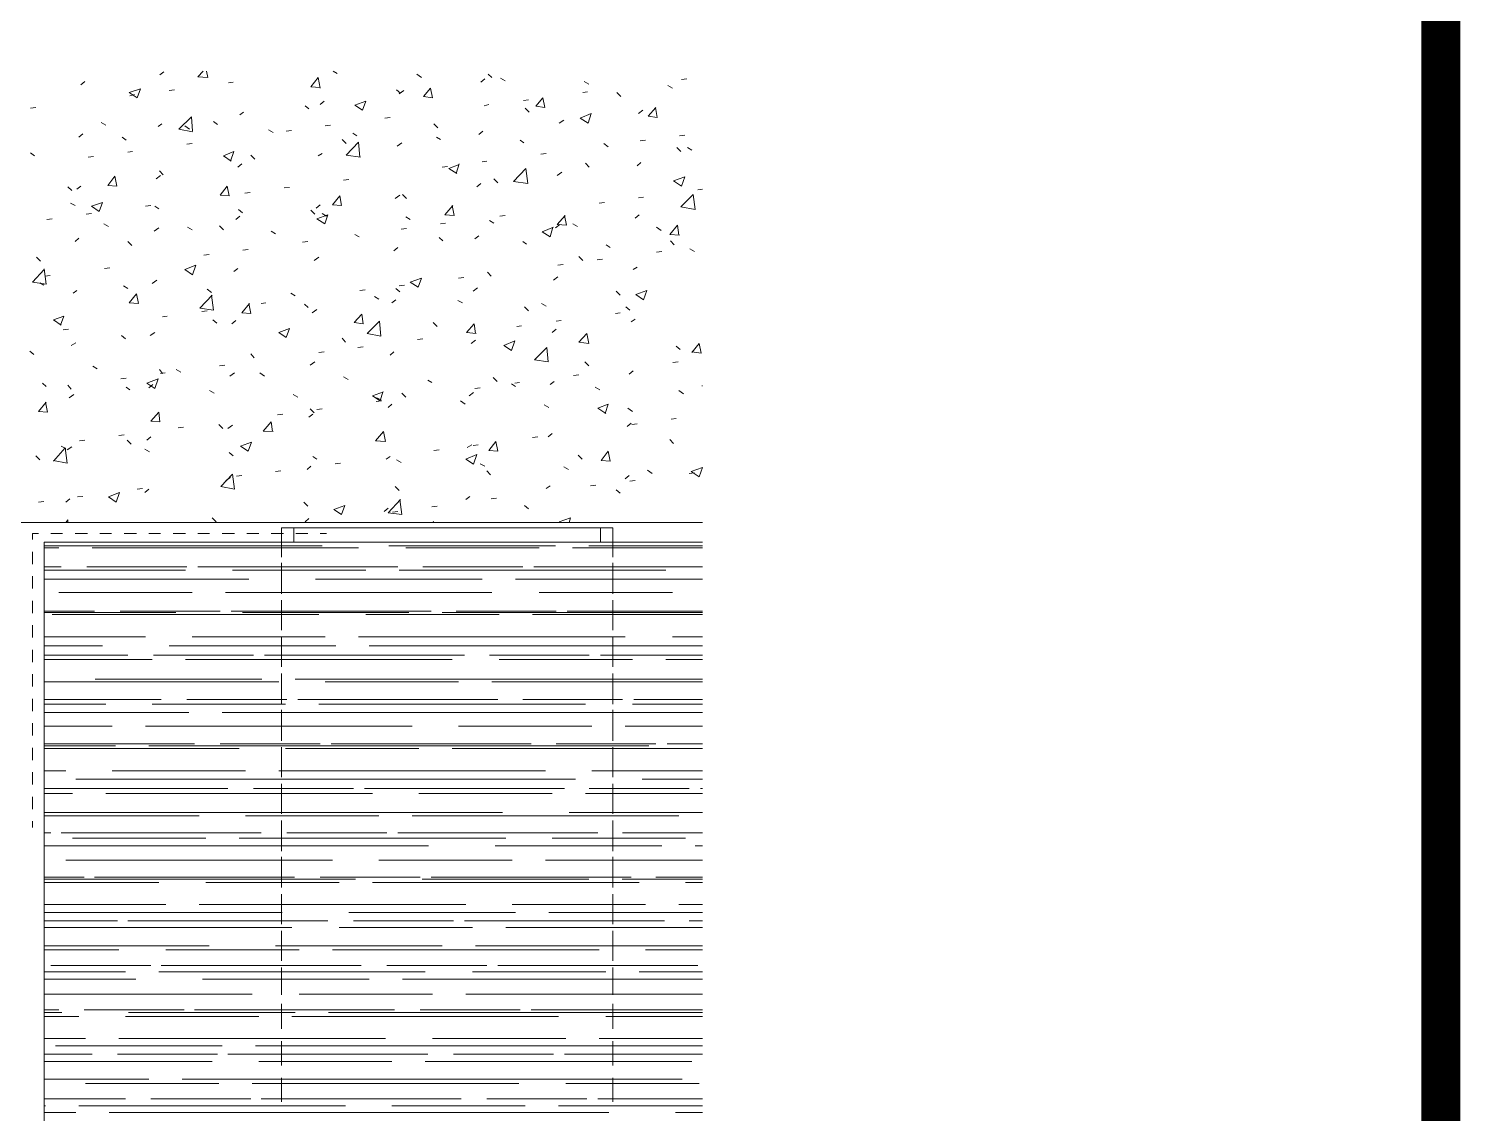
# Model space of a CAD drawing. Header units: inches. Extents: x -257 to 21868, y -296 to 108.
# Drawn here: x 305.77 to 320.49, y 29.84 to 41 of the extents above; entities that cross this region are included whole.
import ezdxf
from ezdxf.enums import TextEntityAlignment as Align

# ---------------------------------------------------------------- set-up
doc = ezdxf.new("R2010")
doc.units = ezdxf.units.IN
doc.header["$MEASUREMENT"] = 0
doc.layers.get('Defpoints').update_dxf_attribs({"color": 3})
doc.layers.add('NSE-Border', color=156, linetype='Continuous', plot=False)
doc.layers.add('NSE-By_Others', color=8, linetype='Continuous', lineweight=0)
doc.layers.add('NSE-Elev-Title', color=51, linetype='Continuous', lineweight=40)
doc.layers.add('NSE-Detail Border', color=7, linetype='Continuous')
doc.styles.add('004 - NSSM - Standard', font='arial.ttf', dxfattribs={"height": 0.4})
doc.styles.add('008 - NSSM - Standard', font='arial.ttf', dxfattribs={"height": 0.8})

# ---------------------------------------------------------------- blocks, each defined once
blk = doc.blocks.new('*U11')
at = {"layer": 'NSE-Border', "ltscale": 0.0625, "const_width": 0.1}
blk.add_lwpolyline([(0, 0), (8.1719, 0), (8.1719, 11.3125), (0, 11.3125)], close=True, dxfattribs=at)
at = {"layer": 'Defpoints', "style": '008 - NSSM - Standard'}
blk.add_attdef('DETAIL_NUMBER', text='', height=0.1625, dxfattribs=at).set_placement((0.6562, 0.5668), align=Align.MIDDLE_CENTER)
at = {"layer": 'NSE-Elev-Title', "style": '004 - NSSM - Standard'}
for tag, p in [('DETAIL_DESCRIPTION', (1, 0.6293)), ('ARCH_REF', (1.8042, 0.4043))]:
    blk.add_attdef(tag, p, '', height=0.1, dxfattribs=at)

msp = doc.modelspace()

# ---------------------------------------------------------------- block references
at = {"layer": 'NSE-Detail Border', "xscale": 4, "yscale": 4, "zscale": 4}
msp.add_blockref('*U11', (287.60623, 0.25), dxfattribs=at)

# ---------------------------------------------------------------- next in the draw order: linework, layer by layer
at = {"layer": 'NSE-By_Others'}
for points in [[(307.12109, 40.52659), (307.16138, 40.56018)], [(307.56522, 40.56692), (307.51083, 40.5065), (307.6116, 40.4998), (307.59943, 40.56695)], [(308.76752, 40.3989), (308.67345, 40.40572), (308.74745, 40.4998), (308.76752, 40.39221)], [(308.94231, 40.54009), (308.90201, 40.56692)], [(309.76218, 40.5334), (309.80916, 40.4998)], [(310.49466, 40.5334), (310.53495, 40.4998)], [(310.62233, 40.49299), (310.66943, 40.46609)], [(306.30792, 40.4258), (306.34821, 40.4594)], [(307.21518, 40.36532), (307.26886, 40.37213)], [(307.82667, 40.446), (307.87377, 40.4527)], [(309.5538, 40.37213), (309.5941, 40.33842)], [(309.5807, 40.33172), (309.62769, 40.36532)], [(310.42077, 40.4527), (310.46106, 40.4863)], [(311.46911, 40.34512), (311.51621, 40.35192)], [(311.48261, 40.4594), (311.5296, 40.4325)], [(311.81866, 40.34512), (311.85895, 40.30482)], [(312.34277, 40.4191), (312.38987, 40.39221)], [(312.48396, 40.4796), (312.53764, 40.4863)], [(306.81194, 40.31152), (306.85892, 40.32503)], [(308.61295, 40.21073), (308.65324, 40.17714)], [(308.76752, 40.22424), (308.80782, 40.25783)], [(310.45437, 40.21073), (310.50136, 40.22424)], [(310.8576, 40.26453), (310.9114, 40.27123)], [(305.79039, 40.18395), (305.84419, 40.19064)], [(307.45703, 39.94198), (307.31596, 39.96888), (307.44364, 40.09657), (307.45703, 39.94868)], [(307.6721, 40.04946), (307.71239, 40.01587)], [(307.94096, 40.11665), (307.98125, 40.14354)], [(309.43294, 40.08306), (309.48661, 40.08976)], [(310.87781, 40.18395), (310.9181, 40.14354)], [(311.22725, 40.02937), (311.27424, 40.06297)], [(312.04043, 40.13016), (312.08741, 40.16374)], [(312.2151, 40.19064), (312.2353, 40.08976), (312.14121, 40.10326), (312.22179, 40.19064)], [(306.28771, 39.88819), (306.32801, 39.92178)], [(306.51618, 40.03607), (306.56328, 40.00917)], [(307.10088, 39.99567), (307.14118, 40.02257)], [(307.37645, 40.00248), (307.42343, 39.96888)], [(308.23661, 39.96207), (308.2837, 39.9353)], [(308.41809, 39.94868), (308.47188, 39.95537)], [(308.82132, 40.00248), (308.87512, 40.00917)], [(309.10358, 39.92848), (309.14387, 39.9017)], [(309.93695, 40.02257), (309.97724, 39.98227)], [(310.40057, 39.91509), (310.44097, 39.94868)], [(312.46376, 39.9017), (312.51755, 39.9084)], [(306.73124, 39.88819), (306.77153, 39.8546)], [(307.39653, 39.81431), (307.45033, 39.821)], [(308.9961, 39.8613), (309.03639, 39.821)], [(309.18415, 39.67994), (309.03639, 39.70001), (309.16407, 39.8344), (309.17747, 39.67994)], [(309.5605, 39.7941), (309.6076, 39.8277)], [(309.96374, 39.88819), (310.00414, 39.8613)], [(310.82402, 39.8546), (310.8643, 39.8277)], [(311.68418, 39.821), (311.73128, 39.78741)], [(312.06051, 39.8479), (312.11431, 39.8546)], [(312.43686, 39.78071), (312.47714, 39.74031)], [(312.54445, 39.78071), (312.59143, 39.75381)], [(305.79039, 39.72691), (305.83068, 39.69332)], [(306.38179, 39.67994), (306.43559, 39.68663)], [(306.79174, 39.73361), (306.83884, 39.74031)], [(307.85357, 39.63953), (307.77287, 39.69332), (307.88047, 39.74031), (307.84687, 39.63953)], [(307.92076, 39.57904), (307.96105, 39.61263)], [(308.05524, 39.70001), (308.09554, 39.65973)], [(308.74745, 39.69332), (308.78773, 39.72022)], [(310.16541, 39.51185), (310.19901, 39.61263)], [(310.43416, 39.63283), (310.48127, 39.63953)], [(311.03897, 39.71352), (311.09276, 39.72022)], [(311.49601, 39.61933), (311.53629, 39.57904)], [(312.02692, 39.59254), (312.06721, 39.62614)], [(307.0808, 39.45805), (307.12778, 39.49164)], [(307.11439, 39.53874), (307.15468, 39.49845)], [(310.02423, 39.57904), (310.07803, 39.58573)], [(310.17211, 39.51185), (310.09142, 39.56564), (310.19901, 39.60594)], [(311.20705, 39.49164), (311.25404, 39.52524)], [(306.17353, 39.37748), (306.21383, 39.33707)], [(306.26751, 39.35058), (306.30792, 39.38417)], [(307.99464, 39.31028), (308.04843, 39.31698)], [(308.39788, 39.36397), (308.45168, 39.37067)], [(309.00949, 39.44467), (309.06329, 39.45135)], [(310.38049, 39.37748), (310.42077, 39.41107)], [(310.55515, 39.45805), (310.59543, 39.41777)], [(312.65193, 39.34388), (312.69891, 39.35058)], [(306.20032, 39.20951), (306.24742, 39.18261)], [(306.97321, 39.1758), (307.02701, 39.18261)], [(307.0673, 39.1758), (307.10758, 39.1489)], [(308.72724, 39.15571), (308.76752, 39.18931)], [(309.54041, 39.25649), (309.5874, 39.29008)], [(309.6143, 39.29678), (309.65458, 39.25649)], [(310.12501, 39.18261), (310.14521, 39.08171), (310.05113, 39.08852), (310.13183, 39.18261)], [(311.63719, 39.20951), (311.69087, 39.21621)], [(312.04043, 39.26318), (312.09411, 39.26988)], [(305.95847, 39.04142), (306.01215, 39.04812)], [(306.36159, 39.09522), (306.41539, 39.10191)], [(307.90067, 39.04142), (307.94096, 39.07501)], [(307.92746, 39.14221), (307.96786, 39.10861)], [(308.67345, 39.13551), (308.71373, 39.09522)], [(308.78773, 39.10191), (308.83471, 39.07501)], [(309.64789, 39.06832), (309.69498, 39.04142)], [(310.50816, 39.02803), (310.55515, 39.00113)], [(310.61564, 39.07501), (310.66943, 39.08171)], [(311.28094, 39.08171), (311.30114, 38.98092), (311.20705, 38.98762), (311.28763, 39.08171)], [(312.00672, 39.05481), (312.04712, 39.08852)], [(306.54307, 38.99444), (306.59018, 38.96754)], [(307.0606, 38.92044), (307.10758, 38.95404)], [(307.40334, 38.96085), (307.45033, 38.93383)], [(307.73259, 38.97424), (307.77287, 38.93383)], [(308.2635, 38.92044), (308.3106, 38.89354)], [(309.12367, 38.88685), (309.17077, 38.85995)], [(309.60091, 38.94064), (309.65458, 38.94734)], [(310.00414, 38.99444), (310.05783, 39.00113)], [(310.36029, 38.83986), (310.40057, 38.87345)], [(311.15995, 38.96085), (311.13316, 38.85995), (311.05248, 38.91374), (311.16676, 38.96085)], [(311.18685, 38.95404), (311.23395, 38.98762)], [(311.36832, 38.99444), (311.41542, 38.96754)], [(312.22848, 38.96085), (312.27558, 38.92714)], [(312.46376, 38.88015), (312.36297, 38.88685), (312.44356, 38.98092), (312.45706, 38.88015)], [(306.24742, 38.81296), (306.28771, 38.84655)], [(306.79174, 38.81296), (306.83202, 38.77267)], [(307.97456, 38.72558), (308.02836, 38.73226)], [(308.58605, 38.80626), (308.63985, 38.81296)], [(309.52691, 38.71888), (309.56731, 38.75246)], [(309.99064, 38.85325), (310.03093, 38.81965)], [(310.85092, 38.81296), (310.8912, 38.78606)], [(311.71107, 38.77936), (311.75137, 38.75246)], [(312.36967, 38.81965), (312.40996, 38.77936)], [(312.57123, 38.73908), (312.61833, 38.71218)], [(305.85088, 38.65169), (305.89116, 38.61128)], [(307.57131, 38.67178), (307.62511, 38.67847)], [(308.70704, 38.61809), (308.75413, 38.65169)], [(311.21375, 38.57099), (311.26755, 38.57769)], [(311.42882, 38.65839), (311.46911, 38.61809)], [(311.61698, 38.62479), (311.67078, 38.63149)], [(312.22848, 38.70537), (312.28228, 38.71218)], [(305.93157, 38.5307), (305.95166, 38.37613), (305.81059, 38.39622), (305.93157, 38.52401)], [(305.93827, 38.45671), (305.99206, 38.46341)], [(306.54977, 38.5374), (306.60356, 38.54409)], [(307.88047, 38.50381), (307.92076, 38.5374)], [(310.19231, 38.43662), (310.246, 38.44332)], [(310.48796, 38.49712), (310.52825, 38.45671)], [(311.16676, 38.41642), (311.21375, 38.45001)], [(311.98664, 38.52401), (312.02692, 38.55079)], [(305.88448, 38.38952), (305.92488, 38.36262)], [(306.22722, 38.28204), (306.26751, 38.30894)], [(306.74475, 38.35592), (306.79174, 38.32903)], [(307.0404, 38.38282), (307.0875, 38.41642)], [(307.60491, 38.32233), (307.65201, 38.28873)], [(308.46506, 38.28204), (308.51216, 38.25515)], [(309.17747, 38.30894), (309.23125, 38.31563)], [(309.54711, 38.32903), (309.5874, 38.29543)], [(309.5807, 38.35592), (309.6345, 38.36262)], [(310.34009, 38.30224), (310.38718, 38.33583)], [(311.81185, 38.30224), (311.85225, 38.26183)], [(307.65201, 38.26183), (307.6721, 38.10726), (307.53103, 38.12746), (307.6587, 38.26183)], [(308.03504, 38.17445), (308.05524, 38.07367), (307.96105, 38.08036), (308.04174, 38.17445)], [(308.16273, 38.17445), (308.20971, 38.18126)], [(308.60625, 38.16776), (308.64655, 38.13416)], [(309.32534, 38.24845), (309.37233, 38.22155)], [(309.50682, 38.18126), (309.54711, 38.21486)], [(310.1855, 38.20805), (310.2326, 38.18126)], [(310.871, 38.14086), (310.9114, 38.10056)], [(311.04578, 38.17445), (311.09276, 38.14767)], [(311.91264, 38.14086), (311.95304, 38.10726)], [(306.10624, 37.95269), (306.02566, 38.00649), (306.13313, 38.04677), (306.09955, 37.95269)], [(307.14798, 38.04007), (307.19497, 38.04677)], [(307.55123, 38.09387), (307.60491, 38.10056)], [(307.6654, 38.00649), (307.70569, 37.97289)], [(307.86027, 37.96619), (307.90067, 37.99979)], [(308.68684, 38.08036), (308.73393, 38.11396)], [(311.19366, 37.99298), (311.24734, 37.99979)], [(311.80515, 38.07367), (311.85225, 38.08036)], [(311.96643, 37.98628), (312.00672, 38.01318)], [(306.12644, 37.9057), (306.18023, 37.9124)], [(306.72455, 37.84521), (306.76484, 37.81161)], [(307.0202, 37.84521), (307.0673, 37.8788)], [(309.93014, 37.97959), (309.97055, 37.9393)], [(310.37379, 37.86541), (310.27289, 37.8788), (310.35359, 37.96619), (310.36697, 37.86541)], [(310.79042, 37.9393), (310.8374, 37.94599)], [(311.15325, 37.8788), (311.19366, 37.9124)], [(306.20713, 37.74443), (306.25412, 37.77133)], [(308.9961, 37.81831), (309.02969, 37.77803)], [(309.15727, 37.72423), (309.21105, 37.73092)], [(309.76887, 37.80492), (309.82267, 37.81161)], [(310.32, 37.76452), (310.36697, 37.79823)], [(312.43016, 37.73762), (312.47046, 37.70403)], [(312.59143, 37.67043), (312.66532, 37.76452), (312.68552, 37.66373), (312.59143, 37.67724)], [(305.78369, 37.68394), (305.82398, 37.65034)], [(308.05524, 37.65704), (308.08884, 37.61674)], [(308.66675, 37.54276), (308.71373, 37.57634)], [(308.75413, 37.67043), (308.80782, 37.67724)], [(309.48661, 37.64353), (309.52691, 37.67724)], [(311.48931, 37.57634), (311.5296, 37.53606)], [(312.39657, 37.56964), (312.45025, 37.57634)], [(306.42889, 37.52936), (306.47588, 37.50246)], [(306.71785, 37.40168), (306.77153, 37.40837)], [(307.11439, 37.49577), (307.14798, 37.45536)], [(307.12778, 37.45536), (307.17477, 37.46217)], [(307.28906, 37.49577), (307.33616, 37.46887)], [(307.73259, 37.53606), (307.78639, 37.54276)], [(307.84018, 37.42858), (307.88716, 37.46217)], [(308.14922, 37.46217), (308.19632, 37.42858)], [(309.00949, 37.42177), (309.05648, 37.39498)], [(310.54846, 37.41507), (310.58875, 37.37478)], [(311.37502, 37.43527), (311.42882, 37.44197)], [(311.94623, 37.44867), (311.98664, 37.48226)], [(305.91137, 37.35458), (305.95166, 37.32098)], [(306.17353, 37.3345), (306.20713, 37.29409)], [(306.77153, 37.3143), (306.81194, 37.2874)], [(307.0068, 37.3076), (307.0471, 37.34118)], [(307.6318, 37.2807), (307.67879, 37.2538)], [(309.41274, 37.26719), (309.38584, 37.1731), (309.30514, 37.2269), (309.41943, 37.26719)], [(309.6076, 37.2538), (309.64789, 37.21351)], [(309.87634, 37.38817), (309.91675, 37.36139)], [(310.29979, 37.2269), (310.34677, 37.2605)], [(310.36029, 37.3009), (310.41407, 37.3076)], [(310.73663, 37.34788), (310.77692, 37.32098)], [(310.77022, 37.35458), (310.8172, 37.36139)], [(311.13316, 37.34118), (311.17346, 37.37478)], [(311.59678, 37.3143), (311.64388, 37.2874)], [(312.45706, 37.2807), (312.50404, 37.2471)], [(312.69891, 37.3278), (312.69222, 37.3278)], [(305.94496, 37.15971), (305.96516, 37.05894), (305.87109, 37.06563), (305.95166, 37.15971)], [(306.18693, 37.20681), (306.23392, 37.24041)], [(308.49209, 37.24041), (308.53906, 37.21351)], [(309.34555, 37.16641), (309.39923, 37.1731)], [(309.35224, 37.20681), (309.39923, 37.17991)], [(309.46652, 37.10591), (309.50682, 37.13951)], [(310.2124, 37.1731), (310.2595, 37.13951)], [(311.07268, 37.13281), (311.11966, 37.10591)], [(311.70438, 37.04543), (311.62368, 37.09922), (311.73128, 37.13951), (311.69768, 37.04543)], [(308.2837, 36.85737), (308.18282, 36.86407), (308.2635, 36.95815), (308.27702, 36.85737)], [(308.33069, 37.03204), (308.38449, 37.03873)], [(308.65324, 37.00514), (308.69365, 37.03873)], [(308.66675, 37.09253), (308.70704, 37.05213)], [(308.73393, 37.08583), (308.78773, 37.09253)], [(311.93284, 37.09922), (311.97983, 37.06563)], [(312.37637, 36.98494), (312.43016, 36.99174)], [(306.69765, 36.81697), (306.75144, 36.82367)], [(307.30927, 36.89765), (307.36294, 36.90435)], [(307.72589, 36.93125), (307.76619, 36.89096)], [(307.81997, 36.89096), (307.86696, 36.92455)], [(311.11296, 36.80358), (311.15325, 36.83717)], [(311.92614, 36.91105), (311.96643, 36.94464)], [(311.97313, 36.93125), (312.02692, 36.93795)], [(306.02566, 36.55491), (306.14665, 36.68928), (306.16673, 36.53471), (306.02566, 36.56161)], [(306.10624, 36.70949), (306.15333, 36.68259)], [(306.16673, 36.66908), (306.21383, 36.70268)], [(306.29441, 36.76317), (306.34821, 36.76998)], [(306.78504, 36.76998), (306.82533, 36.72958)], [(306.96651, 36.67589), (307.0135, 36.64899)], [(306.9866, 36.76998), (307.02701, 36.80358)], [(309.93695, 36.66238), (309.99064, 36.66908)], [(310.27959, 36.69598), (310.32669, 36.72288)], [(310.34009, 36.71618), (310.39387, 36.72288)], [(310.95169, 36.79677), (311.00538, 36.80358)], [(312.36297, 36.77668), (312.40327, 36.73639)], [(305.84419, 36.60871), (305.88448, 36.56831)], [(307.83337, 36.64231), (307.87377, 36.60871)], [(308.69365, 36.6019), (308.73393, 36.575)], [(308.92211, 36.52801), (308.97589, 36.53471)], [(309.44632, 36.575), (309.48661, 36.6019)], [(309.5538, 36.56831), (309.60091, 36.54141)], [(310.41407, 36.52801), (310.46106, 36.50112)], [(311.42212, 36.61541), (311.46241, 36.575)], [(307.79977, 36.35324), (307.84687, 36.38695)], [(307.90737, 36.40033), (307.96105, 36.40703)], [(308.3106, 36.44732), (308.36429, 36.45413)], [(308.63315, 36.46752), (308.67345, 36.50112)], [(310.48127, 36.45413), (310.52156, 36.41372)], [(311.27424, 36.49442), (311.32134, 36.46752)], [(311.90594, 36.37344), (311.94623, 36.40703)], [(312.13451, 36.46082), (312.1815, 36.42723)], [(312.56454, 36.42723), (312.61833, 36.43392)], [(306.88582, 36.26596), (306.93961, 36.27265)], [(306.96651, 36.23225), (307.0068, 36.26596)], [(309.54041, 36.29274), (309.5807, 36.25245)], [(311.09276, 36.27265), (311.13316, 36.29955)], [(311.54981, 36.29955), (311.60359, 36.30625)], [(311.81185, 36.25915), (311.85225, 36.22555)], [(311.95304, 36.34654), (312.00672, 36.35324)], [(305.87109, 36.13147), (305.92488, 36.13828)], [(306.15333, 36.13147), (306.19362, 36.16506)], [(306.27432, 36.18526), (306.32801, 36.19196)], [(308.59956, 36.13147), (308.63985, 36.09118)], [(309.5874, 36.15836), (309.6076, 36.00379), (309.46652, 36.02399), (309.5941, 36.15836)], [(309.91675, 36.08449), (309.97055, 36.09118)], [(310.2662, 36.15836), (310.30649, 36.19196)], [(310.52825, 36.16506), (310.58205, 36.17188)], [(310.871, 36.09788), (310.9114, 36.06428)], [(306.15333, 35.92322), (306.17353, 35.9501), (306.17353, 35.92322)], [(307.6587, 35.97019), (307.699, 35.9299)], [(308.61295, 35.9299), (308.65324, 35.9635)], [(309.42612, 36.03738), (309.46652, 36.07098)], [(309.51351, 36.03069), (309.56731, 36.03738)], [(309.93014, 35.9366), (309.93695, 35.92322)], [(311.23395, 35.92322), (311.22725, 35.9299), (311.34142, 35.97019), (311.32803, 35.92322)], [(290.14531, 35.92322), (312.69891, 35.92322)], [(305.81059, 35.74843), (305.81059, 35.80892), (305.87109, 35.80892)], [(305.99876, 35.80892), (306.11975, 35.80892)], [(306.24742, 35.80892), (306.37511, 35.80892)], [(306.50278, 35.80892), (306.62376, 35.80892)], [(306.75144, 35.80892), (306.87912, 35.80892)], [(307.0068, 35.80892), (307.12778, 35.80892)], [(307.25547, 35.80892), (307.38314, 35.80892)], [(307.51083, 35.80892), (307.6318, 35.80892)], [(307.75949, 35.80892), (307.88716, 35.80892)], [(308.01484, 35.80892), (308.13583, 35.80892)], [(308.2635, 35.80892), (308.39119, 35.80892)], [(311.77825, 35.86942), (308.3711, 35.86942)], [(308.3711, 35.56696), (308.3711, 35.86942)], [(308.49878, 35.86942), (308.49878, 35.72153)], [(308.51886, 35.80892), (308.63985, 35.80892)], [(308.76752, 35.80892), (308.83471, 35.80892)], [(311.65058, 35.72153), (311.65058, 35.86942)], [(311.77825, 35.56696), (311.77825, 35.86942)], [(312.69891, 35.72153), (305.93157, 35.72153), (305.93157, 29.67317), (312.69891, 29.67317)], [(305.93157, 35.68125), (308.78773, 35.68125)], [(305.93157, 35.66105), (306.07934, 35.66105)], [(306.42209, 35.66105), (309.16407, 35.66105)], [(309.47322, 35.68125), (311.18685, 35.68125)], [(309.64789, 35.66105), (311.01888, 35.66105)], [(311.36163, 35.66105), (312.69891, 35.66105)], [(311.5296, 35.68125), (312.69891, 35.68125)], [(305.81059, 35.49307), (305.81059, 35.62076)], [(308.3711, 35.19062), (308.3711, 35.50646)], [(311.77825, 35.19062), (311.77825, 35.50646)], [(305.81059, 35.24441), (305.81059, 35.37209)], [(305.93157, 35.46617), (306.10624, 35.46617)], [(305.93157, 35.43259), (307.38314, 35.43259)], [(305.93157, 35.3385), (308.03504, 35.3385)], [(306.36841, 35.46617), (307.39653, 35.46617)], [(307.51083, 35.46617), (309.56731, 35.46617)], [(307.86696, 35.43259), (309.23795, 35.43259)], [(308.72055, 35.3385), (310.43416, 35.3385)], [(309.5807, 35.43259), (312.32268, 35.43259)], [(309.82267, 35.46617), (310.85092, 35.46617)], [(310.77692, 35.3385), (312.69891, 35.3385)], [(310.96509, 35.46617), (312.69891, 35.46617)], [(306.07934, 35.20413), (307.45033, 35.20413)], [(307.79307, 35.20413), (310.53495, 35.20413)], [(311.01888, 35.20413), (312.38987, 35.20413)], [(305.81059, 34.98905), (305.81059, 35.11673)], [(308.3711, 34.81427), (308.3711, 35.12343)], [(311.77825, 34.81427), (311.77825, 35.12343)], [(305.93157, 35.00925), (306.44898, 35.00925)], [(305.93157, 34.99574), (307.28237, 34.99574)], [(306.01215, 34.97567), (308.75413, 34.97567)], [(306.71115, 35.00925), (307.73929, 35.00925)], [(307.85357, 35.00925), (309.91006, 35.00925)], [(307.96786, 34.99574), (309.68148, 34.99574)], [(309.23795, 34.97567), (310.60895, 34.97567)], [(310.02423, 34.99574), (312.69891, 34.99574)], [(310.16541, 35.00925), (311.19366, 35.00925)], [(310.95169, 34.97567), (312.69891, 34.97567)], [(311.30783, 35.00925), (312.69891, 35.00925)], [(305.81059, 34.7404), (305.81059, 34.86807)], [(305.81059, 34.48504), (305.81059, 34.61271)], [(305.93157, 34.74708), (306.97321, 34.74708)], [(305.93157, 34.653), (306.52968, 34.653)], [(307.21518, 34.653), (308.9288, 34.653)], [(307.45033, 34.74708), (308.82132, 34.74708)], [(308.3711, 34.43794), (308.3711, 34.74708)], [(309.16407, 34.74708), (311.90594, 34.74708)], [(309.27155, 34.653), (312.69891, 34.653)], [(311.77825, 34.43794), (311.77825, 34.74708)], [(312.38987, 34.74708), (312.69891, 34.74708)], [(305.93157, 34.55891), (306.79174, 34.55891)], [(305.93157, 34.51194), (307.0404, 34.51194)], [(307.05378, 34.55891), (308.08203, 34.55891)], [(307.38314, 34.51194), (310.12501, 34.51194)], [(308.19632, 34.55891), (310.25281, 34.55891)], [(310.50816, 34.55891), (311.53629, 34.55891)], [(310.60895, 34.51194), (311.97983, 34.51194)], [(311.65058, 34.55891), (312.69891, 34.55891)], [(312.32268, 34.51194), (312.69891, 34.51194)], [(305.81059, 34.23637), (305.81059, 34.36405)], [(306.45568, 34.31025), (308.16942, 34.31025)], [(308.3711, 34.05489), (308.3711, 34.37074)], [(308.51216, 34.31025), (312.69891, 34.31025)], [(311.77825, 34.05489), (311.77825, 34.37074)], [(305.93157, 34.28335), (308.3442, 34.28335)], [(308.82132, 34.28335), (310.19231, 34.28335)], [(310.53495, 34.28335), (312.69891, 34.28335)], [(305.81059, 33.98101), (305.81059, 34.10869)], [(305.93157, 34.10199), (307.13448, 34.10199)], [(305.93157, 34.05489), (306.56328, 34.05489)], [(307.0404, 34.05489), (308.41139, 34.05489)], [(307.39653, 34.10199), (308.42478, 34.10199)], [(308.53906, 34.10199), (310.59543, 34.10199)], [(308.75413, 34.05489), (311.49601, 34.05489)], [(310.85092, 34.10199), (311.87904, 34.10199)], [(311.97983, 34.05489), (312.69891, 34.05489)], [(311.99333, 34.10199), (312.69891, 34.10199)], [(305.93157, 33.96751), (307.41674, 33.96751)], [(312.69891, 33.96751), (307.75949, 33.96751)], [(308.3711, 33.67855), (308.3711, 33.99441)], [(311.77825, 33.67855), (311.77825, 33.99441)], [(305.81059, 33.73235), (305.81059, 33.86003)], [(305.93157, 33.82643), (306.63046, 33.82643)], [(306.97321, 33.82643), (309.71507, 33.82643)], [(310.19231, 33.82643), (311.56319, 33.82643)], [(311.90594, 33.82643), (312.69891, 33.82643)], [(305.81059, 33.47699), (305.81059, 33.60467)], [(305.93157, 33.64496), (307.47723, 33.64496)], [(305.93157, 33.62476), (306.66405, 33.62476)], [(305.93157, 33.59797), (307.93427, 33.59797)], [(307.0068, 33.62476), (312.14791, 33.62476)], [(307.73929, 33.64496), (308.76752, 33.64496)], [(308.3711, 33.30222), (308.3711, 33.61136)], [(308.41139, 33.59797), (309.78238, 33.59797)], [(308.88182, 33.64496), (310.93819, 33.64496)], [(310.12501, 33.59797), (312.69891, 33.59797)], [(311.19366, 33.64496), (312.22179, 33.64496)], [(311.77825, 33.30222), (311.77825, 33.61136)], [(312.33607, 33.64496), (312.69891, 33.64496)], [(305.81059, 33.22833), (305.81059, 33.356)], [(305.93157, 33.3694), (306.15333, 33.3694)], [(306.25412, 33.28201), (311.39522, 33.28201)], [(306.63046, 33.3694), (308.00146, 33.3694)], [(308.3442, 33.3694), (311.08606, 33.3694)], [(311.56319, 33.3694), (312.69891, 33.3694)], [(312.69891, 33.28201), (312.08072, 33.28201)], [(305.93157, 33.18792), (307.81997, 33.18792)], [(305.93157, 33.13424), (306.22052, 33.13424)], [(306.56328, 33.13424), (309.30514, 33.13424)], [(308.08203, 33.18792), (309.11028, 33.18792)], [(308.3711, 32.92587), (308.3711, 33.23502)], [(309.22456, 33.18792), (311.28094, 33.18792)], [(309.78238, 33.13424), (311.15325, 33.13424)], [(311.49601, 33.13424), (312.69891, 33.13424)], [(311.53629, 33.18792), (312.56454, 33.18792)], [(311.77825, 32.92587), (311.77825, 33.23502)], [(312.67883, 33.18792), (312.69891, 33.18792)], [(305.81059, 32.97297), (305.81059, 33.10065)], [(305.81059, 32.78469), (305.81059, 32.85199)], [(305.93157, 32.93926), (310.64254, 32.93926)], [(305.93157, 32.90567), (307.52421, 32.90567)], [(308.00146, 32.90567), (309.37233, 32.90567)], [(308.3711, 32.54283), (308.3711, 32.85869)], [(309.71507, 32.90567), (312.45706, 32.90567)], [(311.32803, 32.93926), (312.69891, 32.93926)], [(311.77825, 32.54283), (311.77825, 32.85869)], [(305.93157, 32.731), (305.99876, 32.731)], [(306.10624, 32.731), (308.16273, 32.731)], [(308.42478, 32.731), (309.45302, 32.731)], [(309.56731, 32.731), (311.62368, 32.731)], [(311.87904, 32.731), (312.69891, 32.731)], [(305.93157, 32.59663), (309.88316, 32.59663)], [(306.22052, 32.6772), (307.59151, 32.6772)], [(307.93427, 32.6772), (310.67613, 32.6772)], [(310.56855, 32.59663), (312.28228, 32.59663)], [(311.15325, 32.6772), (312.52424, 32.6772)], [(312.62503, 32.59663), (312.69891, 32.59663)], [(306.15333, 32.44874), (308.89521, 32.44874)], [(308.3711, 32.16649), (308.3711, 32.48234)], [(309.37233, 32.44874), (310.74332, 32.44874)], [(311.08606, 32.44874), (312.69891, 32.44874)], [(311.77825, 32.16649), (311.77825, 32.48234)], [(305.93157, 32.27397), (306.34151, 32.27397)], [(305.93157, 32.25388), (309.13048, 32.25388)], [(306.44898, 32.27397), (308.50547, 32.27397)], [(308.76752, 32.27397), (309.79577, 32.27397)], [(309.81597, 32.25388), (311.5296, 32.25388)], [(309.91006, 32.27397), (311.96643, 32.27397)], [(311.87234, 32.25388), (312.69891, 32.25388)], [(312.22179, 32.27397), (312.69891, 32.27397)], [(305.93157, 32.22028), (307.10758, 32.22028)], [(307.59151, 32.22028), (308.96251, 32.22028)], [(308.3711, 31.79015), (308.3711, 32.09931)], [(309.30514, 32.22028), (312.04712, 32.22028)], [(311.77825, 31.79015), (311.77825, 32.09931)], [(312.52424, 32.22028), (312.69891, 32.22028)], [(305.93157, 31.99171), (307.18158, 31.99171)], [(307.52421, 31.99171), (310.2662, 31.99171)], [(310.74332, 31.99171), (312.11431, 31.99171)], [(312.45706, 31.99171), (312.69891, 31.99171)], [(305.93157, 31.91114), (308.37779, 31.91114)], [(305.93157, 31.82374), (306.68425, 31.82374)], [(306.79174, 31.82374), (308.84822, 31.82374)], [(309.06329, 31.91114), (310.77692, 31.91114)], [(309.11028, 31.82374), (310.13852, 31.82374)], [(310.25281, 31.82374), (312.30918, 31.82374)], [(311.11966, 31.91114), (312.69891, 31.91114)], [(312.56454, 31.82374), (312.69891, 31.82374)], [(305.93157, 31.75655), (308.47858, 31.75655)], [(308.3711, 31.41381), (308.3711, 31.72296)], [(308.96251, 31.75655), (310.33339, 31.75655)], [(310.67613, 31.75655), (312.69891, 31.75655)], [(311.77825, 31.41381), (311.77825, 31.72296)], [(305.93157, 31.56838), (307.62511, 31.56838)], [(305.93157, 31.52798), (306.69765, 31.52798)], [(307.18158, 31.52798), (308.55246, 31.52798)], [(308.3106, 31.56838), (310.02423, 31.56838)], [(308.89521, 31.52798), (311.63719, 31.52798)], [(310.36697, 31.56838), (312.69891, 31.56838)], [(312.69891, 31.52798), (312.11431, 31.52798)], [(305.99876, 31.36671), (307.02701, 31.36671)], [(307.13448, 31.36671), (309.19097, 31.36671)], [(309.45302, 31.36671), (310.48127, 31.36671)], [(310.59543, 31.36671), (312.65193, 31.36671)], [(305.93157, 31.29952), (306.76484, 31.29952)], [(305.93157, 31.22564), (306.87242, 31.22564)], [(307.10758, 31.29952), (309.84957, 31.29952)], [(307.55793, 31.22564), (309.27155, 31.22564)], [(308.3711, 31.06436), (308.3711, 31.34662)], [(309.6143, 31.22564), (312.69891, 31.22564)], [(310.33339, 31.29952), (311.70438, 31.29952)], [(311.77825, 31.06436), (311.77825, 31.34662)], [(312.69891, 31.29952), (312.04712, 31.29952)], [(305.93157, 31.07106), (308.06864, 31.07106)], [(308.55246, 31.07106), (309.92345, 31.07106)], [(310.2662, 31.07106), (312.69891, 31.07106)], [(308.3711, 30.71481), (308.3711, 30.97028)], [(311.77825, 30.71481), (311.77825, 30.97028)], [(305.93157, 30.90979), (306.07934, 30.90979)], [(305.93157, 30.88289), (306.11293, 30.88289)], [(305.93157, 30.8426), (306.28771, 30.8426)], [(306.34151, 30.90979), (307.36975, 30.90979)], [(306.76484, 30.8426), (308.13583, 30.8426)], [(306.79843, 30.88289), (308.51216, 30.88289)], [(307.47723, 30.90979), (309.53372, 30.90979)], [(308.47858, 30.8426), (311.22045, 30.8426)], [(308.85492, 30.88289), (312.69891, 30.88289)], [(309.79577, 30.90979), (310.82402, 30.90979)], [(310.93819, 30.90979), (312.69891, 30.90979)], [(311.70438, 30.8426), (312.69891, 30.8426)], [(305.93157, 30.61402), (306.35491, 30.61402)], [(306.04575, 30.54014), (307.75949, 30.54014)], [(306.69765, 30.61402), (309.43964, 30.61402)], [(308.10223, 30.54014), (312.69891, 30.54014)], [(308.3711, 30.33858), (308.3711, 30.58713)], [(309.92345, 30.61402), (311.29445, 30.61402)], [(311.63719, 30.61402), (312.69891, 30.61402)], [(311.77825, 30.33858), (311.77825, 30.58713)], [(305.93157, 30.45275), (306.42209, 30.45275)], [(305.93157, 30.37887), (307.6587, 30.37887)], [(306.68425, 30.45275), (307.71239, 30.45275)], [(307.81997, 30.45275), (309.87634, 30.45275)], [(308.13583, 30.37887), (309.50682, 30.37887)], [(309.84957, 30.37887), (312.59143, 30.37887)], [(310.13852, 30.45275), (311.16676, 30.45275)], [(311.28094, 30.45275), (312.69891, 30.45275)], [(305.93157, 30.1974), (307.0068, 30.1974)], [(307.34955, 30.1974), (312.49066, 30.1974)], [(308.3711, 29.96212), (308.3711, 30.21078)], [(311.77825, 29.96212), (311.77825, 30.21078)], [(306.35491, 30.15041), (307.72589, 30.15041)], [(308.06864, 30.15041), (310.81051, 30.15041)], [(311.29445, 30.15041), (312.66532, 30.15041)], [(305.93157, 29.99572), (306.76484, 29.99572)], [(305.93157, 29.92183), (305.94496, 29.92183)], [(306.28771, 29.92183), (309.02969, 29.92183)], [(307.02701, 29.99572), (308.05524, 29.99572)], [(308.16273, 29.99572), (310.2191, 29.99572)], [(309.50682, 29.92183), (310.87781, 29.92183)], [(310.48127, 29.99572), (311.5094, 29.99572)], [(311.22045, 29.92183), (312.69891, 29.92183)], [(311.62368, 29.99572), (312.69891, 29.99572)], [(305.93157, 29.85464), (306.25412, 29.85464)], [(306.59687, 29.85464), (311.73797, 29.85464)], [(312.42347, 29.85464), (312.69891, 29.85464)]]:
    msp.add_lwpolyline(points, dxfattribs=at)
for points in [[(306.91941, 40.38552), (306.88582, 40.29143), (306.80513, 40.34512)], [(309.90337, 40.39221), (309.92345, 40.29143), (309.82937, 40.30482)], [(309.23795, 40.25783), (309.20436, 40.16374), (309.12367, 40.21754)], [(311.05918, 40.29143), (311.07938, 40.19064), (310.98529, 40.20404)], [(311.55649, 40.13016), (311.52291, 40.02937), (311.44221, 40.08306)], [(306.65736, 39.48495), (306.67756, 39.38417), (306.58335, 39.39087)], [(310.90459, 39.41107), (310.75683, 39.43127), (310.8845, 39.56564)], [(312.51755, 39.47825), (312.48396, 39.38417), (312.40327, 39.43797)], [(307.81328, 39.38417), (307.83337, 39.28339), (307.73929, 39.29008)], [(306.52968, 39.21621), (306.49609, 39.12212), (306.41539, 39.1758)], [(308.96921, 39.28339), (308.98929, 39.18261), (308.89521, 39.18931)], [(312.62503, 39.14221), (312.47714, 39.1691), (312.60494, 39.29678)], [(308.84822, 39.08852), (308.81462, 38.99444), (308.73393, 39.04812)], [(307.49062, 38.57099), (307.45703, 38.47022), (307.37645, 38.52401)], [(309.80916, 38.43662), (309.77557, 38.34253), (309.69498, 38.39622)], [(312.1277, 38.30894), (312.09411, 38.21486), (312.01354, 38.26866)], [(306.87912, 38.27535), (306.89932, 38.17445), (306.80513, 38.18126)], [(309.19767, 38.06697), (309.21105, 37.96619), (309.11697, 37.97959)], [(309.39254, 37.83851), (309.25146, 37.86541), (309.37914, 37.99298)], [(308.45168, 37.91909), (308.41809, 37.825), (308.3442, 37.8788)], [(311.5094, 37.86541), (311.5296, 37.76452), (311.42882, 37.77803)], [(310.77022, 37.79141), (310.73663, 37.69063), (310.65593, 37.74443)], [(311.11296, 37.57634), (310.97178, 37.59654), (311.09958, 37.72423)], [(307.10088, 37.40168), (307.0673, 37.3009), (306.9866, 37.35458)], [(307.10758, 37.05894), (307.12109, 36.95815), (307.02701, 36.96485)], [(309.41943, 36.85737), (309.43964, 36.75647), (309.33874, 36.76317)], [(308.06194, 36.74978), (308.02836, 36.65569), (307.94766, 36.70949)], [(310.57536, 36.75647), (310.59543, 36.65569), (310.50136, 36.66238)], [(310.38049, 36.6221), (310.34677, 36.52132), (310.2662, 36.575)], [(311.73128, 36.65569), (311.75137, 36.55491), (311.65728, 36.56161)], [(307.88716, 36.26596), (307.74598, 36.29274), (307.86696, 36.42053)], [(312.69891, 36.48772), (312.58474, 36.44732), (312.66532, 36.39364)], [(306.70434, 36.23225), (306.67075, 36.13147), (306.59018, 36.18526)], [(309.02288, 36.09788), (308.98929, 36.00379), (308.90872, 36.05759)]]:
    msp.add_lwpolyline(points, close=True, dxfattribs=at)

doc.saveas('drawing.dxf')
